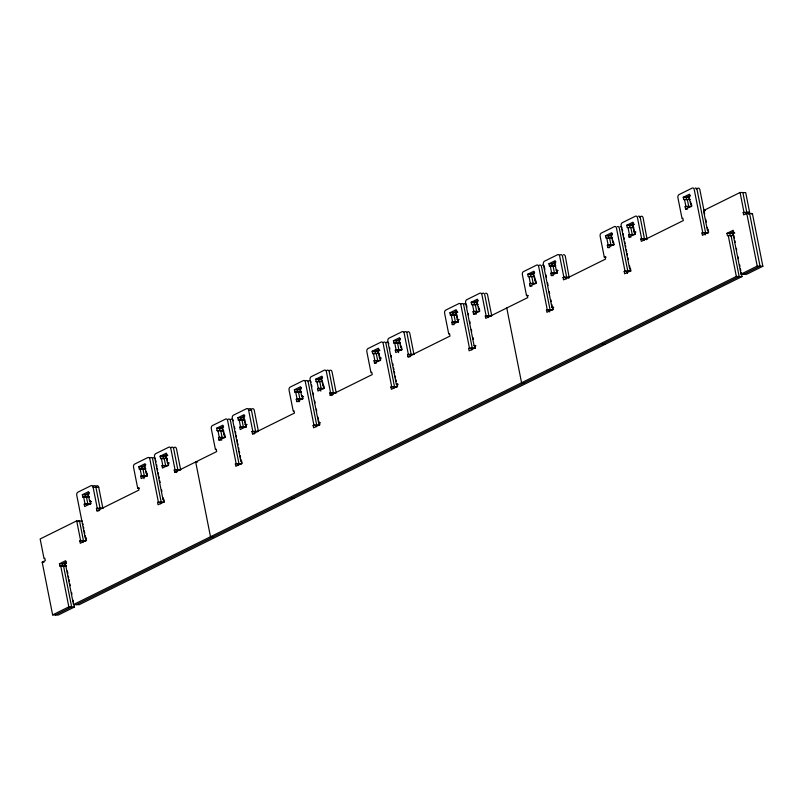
<?xml version="1.0" encoding="UTF-8"?>
<svg xmlns="http://www.w3.org/2000/svg" width="803" height="803" viewBox="0 0 803 803"><rect width="100%" height="100%" fill="white"/><g stroke="black" fill="none" stroke-linecap="round" stroke-linejoin="round"><path stroke-width="1.2" d="M93.068 486.136L93.901 485.725A2.489 1.626 -88.5 0 1 95.918 487.321L100.054 508.179L99.271 508.57L99.622 510.337M149.84 458.031L150.673 457.63A2.489 1.626 -88.5 0 1 152.69 459.216L161.182 502.126L160.409 502.507L160.67 503.832M170.838 447.642L171.661 447.231A2.489 1.626 -88.5 0 1 173.689 448.827L177.824 469.685L177.041 470.066L177.363 471.692M227.61 419.537L228.433 419.126A2.489 1.626 -88.5 0 1 230.461 420.722L238.953 463.622L238.18 464.014L238.441 465.339M248.609 409.149L249.432 408.737A2.489 1.626 -88.5 0 1 251.459 410.323L255.585 431.191L254.812 431.572L255.133 433.198M305.381 381.044L306.204 380.632A2.489 1.626 -88.5 0 1 308.232 382.228L316.723 425.128L315.95 425.51L316.211 426.845M326.379 370.645L327.202 370.243A2.489 1.626 -88.5 0 1 329.23 371.829L333.355 392.687L332.583 393.079L332.904 394.705M383.151 342.55L383.975 342.138A2.489 1.626 -88.5 0 1 386.002 343.724L394.494 386.634L393.711 387.016L393.952 388.2M404.15 332.151L404.973 331.739A2.489 1.626 -88.5 0 1 407.001 333.335L411.126 354.193L410.353 354.585L410.674 356.201M460.922 304.046L461.745 303.634A2.489 1.626 -88.5 0 1 463.763 305.23L472.264 348.131L471.481 348.522L471.773 349.998M481.91 293.657L482.744 293.246A2.489 1.626 -88.5 0 1 484.761 294.831L488.897 315.699L488.114 316.081L488.415 317.556M538.683 265.552L539.516 265.141A2.489 1.626 -88.5 0 1 541.533 266.737L550.035 309.637L549.252 310.018L549.633 311.945M559.681 255.153L560.514 254.752A2.489 1.626 -88.5 0 1 562.532 256.338L566.667 277.206L565.884 277.587L566.175 279.063M95.888 486.216L96.721 485.805A2.489 1.626 -88.5 0 1 98.739 487.391L102.874 508.259L96.45 508.49L96.922 510.859L98.799 510.909M152.66 458.111L153.493 457.7A2.489 1.626 -88.5 0 1 155.401 458.874M173.659 447.713L174.482 447.311A2.489 1.626 -88.5 0 1 176.509 448.897L180.645 469.755L174.221 469.996L174.693 472.355L176.57 472.405M230.431 419.618L231.254 419.206A2.489 1.626 -88.5 0 1 233.282 420.792M251.429 409.219L252.252 408.807A2.489 1.626 -88.5 0 1 254.28 410.403L258.405 431.261L257.683 431.623M308.201 381.114L309.025 380.702A2.489 1.626 -88.5 0 1 311.052 382.298M329.2 370.725L330.023 370.313A2.489 1.626 -88.5 0 1 332.051 371.909L336.176 392.767L335.544 393.079M385.972 342.62L386.795 342.208A2.489 1.626 -88.5 0 1 388.311 342.63M406.97 332.221L407.794 331.82A2.489 1.626 -88.5 0 1 409.811 333.406L413.946 354.274L413.415 354.535M463.743 304.126L464.566 303.715A2.489 1.626 -88.5 0 1 466.583 305.301L466.944 307.097M639.449 217.141L641.095 216.328A2.489 1.626 -88.5 0 1 643.123 217.914L647.007 238.903M696.221 189.036L697.867 188.223A2.489 1.626 -88.5 0 1 699.895 189.819L703.96 210.376M82.809 497.097L89.233 496.856L82.809 497.097L82.348 494.728L88.561 491.657L89.033 494.016L88.25 494.397L89.655 501.484L91.542 501.534M139.321 469.123L145.744 468.882L139.321 469.123L138.859 466.754L145.072 463.682L145.544 466.041L144.771 466.423L146.166 473.509L146.949 473.128L147.411 475.486L141.198 478.568L140.726 476.209L141.499 475.818L147.14 475.968L146.206 471.241M167.466 460.721L166.994 458.362L160.58 458.593L160.108 456.234L166.331 453.153L166.803 455.522L166.02 455.903L167.425 462.99L169.303 463.04M216.619 428.26L222.843 425.178L223.314 427.547L222.531 427.929L223.937 435.015L224.72 434.624L225.181 436.993L218.958 440.074L218.496 437.705L219.269 437.324L224.91 437.474L223.505 430.388L217.091 430.619L216.619 428.26L222.26 428.411L222.732 430.769L217.091 430.619M245.236 422.227L244.764 419.869L238.35 420.099L237.879 417.741L244.102 414.659L244.574 417.018L243.791 417.409L245.196 424.486L247.073 424.536M294.862 392.125L301.276 391.894L294.862 392.125L294.39 389.766L300.613 386.685L301.085 389.043L300.302 389.435L301.707 396.511L303.584 396.562M316.121 381.606L322.535 381.365L316.121 381.606L315.649 379.247L321.873 376.165L322.334 378.524L321.561 378.906L322.967 385.992L323.739 385.611L324.211 387.969L317.988 391.051L317.516 388.692L318.299 388.301L323.94 388.451L322.766 382.549M376.848 360.788L377.631 360.406L376.226 353.32L372.632 353.631L372.16 351.272L378.384 348.191L378.855 350.55L378.072 350.931L379.478 358.018L381.355 358.068M393.882 343.102L400.306 342.871L393.882 343.102L393.42 340.743L399.643 337.661L400.105 340.03L399.332 340.412L400.737 347.498L401.51 347.117L401.982 349.476L395.759 352.557L395.287 350.188L396.07 349.807L401.711 349.957L400.767 345.23M452.28 315.177L450.403 315.127L449.931 312.769L456.154 309.687L456.616 312.056L455.843 312.437L457.248 319.524L459.125 319.574M476.36 304.738L471.652 304.608L471.19 302.249L477.414 299.168L477.875 301.526L477.102 301.918L478.498 309.004L479.281 308.613L479.742 310.972L473.529 314.053L473.057 311.694L473.84 311.313L479.471 311.454L478.538 306.736M527.701 274.275L533.343 274.425L533.804 276.784L534.587 276.403L528.163 276.634L527.701 274.275L533.925 271.193L534.386 273.552L533.614 273.943L535.009 281.03L535.792 280.638L536.263 282.997L530.04 286.079L529.568 283.72L530.351 283.339L535.992 283.479L534.818 277.577M553.648 273.271L554.421 272.89L553.026 265.803L549.423 266.114L548.961 263.755L555.174 260.674L555.646 263.033L554.863 263.414L556.268 270.501L558.155 270.551M605.472 235.781L611.113 235.921L611.575 238.29L612.358 237.899L605.934 238.14L605.472 235.781L611.685 232.699L612.157 235.058L611.384 235.44L612.779 242.526L613.562 242.145L614.024 244.503L607.811 247.585L607.339 245.226L608.112 244.835L613.753 244.985L612.819 240.268M630.947 237.116L629.06 237.066L628.598 234.697L635.012 234.466L633.607 227.379L627.193 227.62L626.721 225.252L632.945 222.17L633.416 224.539L632.634 224.92L634.039 232.007L635.916 232.057M683.233 197.277L688.874 197.428L689.345 199.786L690.118 199.405L683.704 199.646L683.233 197.277L689.456 194.196L689.928 196.564L689.145 196.946L690.55 204.032L691.333 203.651L691.795 206.01L685.571 209.091L685.11 206.722L685.882 206.341L691.524 206.491L690.59 201.764M89.314 492.751L85.158 494.809L85.63 497.167L86.413 496.786L87.808 503.872L87.035 504.254M145.825 464.776L141.679 466.834L142.141 469.193L142.924 468.811L144.319 475.898L143.546 476.279L144.018 478.638M167.084 454.257L162.929 456.315L163.4 458.674L164.173 458.282L165.579 465.369L164.806 465.76M223.595 426.283L219.44 428.34L219.912 430.699L220.684 430.308L222.09 437.394L221.317 437.786L221.779 440.144M244.845 415.763L240.699 417.811L241.171 420.17L241.944 419.788L243.349 426.875L242.576 427.256M301.356 387.789L297.21 389.836L297.682 392.205L298.455 391.814L299.86 398.9L299.087 399.282L299.549 401.651M322.615 377.259L318.47 379.317L318.942 381.676L319.714 381.295L321.12 388.381L320.337 388.762L320.809 391.121M379.126 349.285L374.981 351.343L375.453 353.701M400.386 338.766L396.24 340.823L396.702 343.182L397.485 342.801L398.89 349.877L398.107 350.269L398.579 352.627M456.897 310.791L452.751 312.849L453.213 315.208L453.996 314.826L455.401 321.903L454.618 322.294M478.156 300.272L474.011 302.319L474.473 304.688L475.256 304.297L476.651 311.383L475.878 311.765L476.35 314.134M534.668 272.297L530.522 274.345L530.984 276.714L531.767 276.322L533.172 283.409L532.389 283.79M555.927 261.768L551.771 263.826L552.243 266.184M612.438 233.793L608.293 235.851L608.754 238.21L609.537 237.829L610.932 244.915L610.16 245.296M633.697 223.274L629.542 225.332L630.014 227.691L630.787 227.309L632.192 234.386L631.419 234.777M690.209 195.3L686.053 197.357L686.525 199.716L687.298 199.335L688.703 206.411L687.93 206.803M160.58 458.593L166.994 458.362M238.35 420.099L244.764 419.869M372.632 353.631L379.046 353.39L380.451 360.477L374.027 360.718L374.499 363.076L376.376 363.127M450.403 315.127L456.817 314.896L457.288 317.255M471.652 304.608L478.076 304.377L477.293 304.759L476.831 302.4L471.19 302.249M549.423 266.114L555.847 265.873L555.064 266.265L554.592 263.896L548.961 263.755M160.108 456.234L165.749 456.385L167.827 455.361M372.16 351.272L377.801 351.413L379.879 350.389M449.931 312.769L455.572 312.919L457.64 311.895M626.721 225.252L632.362 225.402L634.44 224.378M222.732 430.769L223.505 430.388M379.046 353.39L378.273 353.782L377.801 351.413M456.817 314.896L456.034 315.278L455.572 312.919M633.607 227.379L632.834 227.761L632.362 225.402M89.655 501.484L90.438 501.102L90.9 503.461L84.676 506.542L84.215 504.184L84.988 503.792L90.629 503.943L89.926 500.399M167.425 462.99L168.208 462.598L168.67 464.967L162.447 468.049L161.985 465.68L168.399 465.449L167.937 463.08M245.196 424.486L245.969 424.104L246.441 426.463L240.217 429.545L239.756 427.186L246.17 426.945L245.698 424.586M298.616 401.62L296.729 401.57L296.267 399.211L302.681 398.971L301.978 395.427M301.707 396.511L302.48 396.13L302.952 398.489L296.729 401.57M374.027 360.718L380.451 360.477M379.478 358.018L380.251 357.636L380.722 359.995L374.499 363.076M454.147 324.633L452.27 324.583L451.798 322.214L458.222 321.983L457.75 319.624M457.248 319.524L458.021 319.142L458.493 321.501L452.27 324.583M553.177 275.61L551.29 275.559L550.828 273.201L557.242 272.96L556.539 269.417M556.268 270.501L557.051 270.119L557.513 272.478L551.29 275.559M628.598 234.697L635.012 234.466M634.039 232.007L634.822 231.625L635.283 233.984L629.06 237.066M89.856 504.324L90.629 503.943M146.367 476.35L147.14 475.968M167.626 465.83L168.399 465.449M224.137 437.856L224.91 437.474M245.387 427.337L246.17 426.945M302.681 398.971L296.267 399.211M323.157 388.833L323.94 388.451M400.928 350.339L401.711 349.957M458.222 321.983L451.798 322.214M478.698 311.845L479.471 311.454M535.992 283.479L529.568 283.72M557.242 272.96L550.828 273.201M613.753 244.985L607.339 245.226M691.524 206.491L685.11 206.722M96.45 508.49L102.874 508.259M174.221 469.996L175.004 469.614L170.868 448.747A2.489 1.626 -88.5 0 0 168.851 447.161L155.621 453.705A2.489 1.626 -88.5 0 0 154.537 456.837L163.029 499.737L163.812 499.356L164.274 501.714L158.061 504.796L157.589 502.437L158.362 502.046L149.87 459.145A2.489 1.626 -88.5 0 0 147.852 457.549L134.623 464.094A2.489 1.626 -88.5 0 0 133.539 467.226L137.674 488.094L138.447 487.702L138.919 490.071L96.922 510.859M254.34 433.911L252.463 433.861L251.991 431.502L258.405 431.261M332.111 395.417L330.224 395.367L329.762 392.998L336.176 392.767M409.871 356.913L407.994 356.863L407.533 354.504L413.946 354.274M734.343 238.029L733.842 235.46L727.418 235.701L726.956 233.342L733.169 230.26L733.641 232.619L732.868 233L741.008 274.134L746.649 274.285L762.85 266.265L752.411 213.518L746.77 213.377L743.658 214.913L743.187 212.554L749.611 212.313L745.706 192.63L740.065 192.489L703.518 210.577L707.413 230.26L708.196 229.879L708.658 232.238L702.434 235.319L701.973 232.95L702.745 232.569L694.254 189.669A2.489 1.626 -88.5 0 0 692.226 188.073L679.007 194.617A2.489 1.626 -88.5 0 0 677.923 197.749L682.048 218.607L682.831 218.225L683.293 220.584L641.306 241.372L640.834 239.013L641.617 238.632L637.482 217.764A2.489 1.626 -88.5 0 0 635.454 216.178L622.235 222.722A2.489 1.626 -88.5 0 0 621.151 225.854L629.642 268.754L630.425 268.373L630.887 270.731L624.674 273.813L624.202 271.454L624.975 271.063L616.483 228.162A2.489 1.626 -88.5 0 0 614.466 226.566L601.236 233.111A2.489 1.626 -88.5 0 0 600.152 236.243L604.288 257.111L605.06 256.719L605.532 259.088L563.535 279.876L563.064 277.507L563.847 277.125L559.711 256.267A2.489 1.626 -88.5 0 0 557.694 254.671L544.474 261.216A2.489 1.626 -88.5 0 0 543.38 264.348L551.882 307.258L552.655 306.866L553.126 309.225L546.903 312.307L546.431 309.948L547.214 309.567L538.713 266.656A2.489 1.626 -88.5 0 0 536.695 265.07L523.476 271.615A2.489 1.626 -88.5 0 0 522.382 274.746L526.517 295.604L527.29 295.223L527.762 297.582L485.765 318.369L485.293 316.011L486.076 315.619L491.717 315.77L487.582 294.912A2.489 1.626 -88.5 0 0 485.564 293.316M82.338 521.017L76.697 520.866L40.15 538.954L44.045 558.637L44.827 558.256L45.289 560.614L42.178 562.15L52.627 614.897L58.268 615.048L74.468 607.028L73.956 604.458M174.693 472.355L216.69 451.567L216.218 449.208L215.435 449.59L211.309 428.732A2.489 1.626 -88.5 0 1 212.393 425.6L225.613 419.056A2.489 1.626 -88.5 0 1 227.64 420.652L236.132 463.552L235.359 463.933L235.821 466.302L242.044 463.221L241.583 460.852L240.8 461.243L232.308 418.333A2.489 1.626 -88.5 0 1 233.392 415.201L246.611 408.657A2.489 1.626 -88.5 0 1 248.639 410.253L251.459 410.323M252.463 433.861L294.45 413.073L293.988 410.714L293.205 411.096L289.08 390.238A2.489 1.626 -88.5 0 1 290.164 387.106L303.383 380.562A2.489 1.626 -88.5 0 1 305.411 382.148L313.903 425.058L313.13 425.439L313.592 427.798L319.815 424.717L319.343 422.358L318.57 422.739L310.078 379.839A2.489 1.626 -88.5 0 1 311.162 376.707L324.382 370.163A2.489 1.626 -88.5 0 1 326.409 371.759L330.535 392.617M330.224 395.367L372.221 374.579L371.759 372.211L370.976 372.602L366.851 351.734A2.489 1.626 -88.5 0 1 367.935 348.602L381.154 342.058A2.489 1.626 -88.5 0 1 383.182 343.654L391.673 386.554L390.89 386.946L391.362 389.304L397.585 386.223L397.114 383.864L396.341 384.246L387.849 341.345A2.489 1.626 -88.5 0 1 388.933 338.214L402.152 331.669A2.489 1.626 -88.5 0 1 404.18 333.255L408.305 354.123M407.994 356.863L449.991 336.076L449.519 333.717L448.747 334.098L444.611 313.24A2.489 1.626 -88.5 0 1 445.705 310.109L458.925 303.564A2.489 1.626 -88.5 0 1 460.942 305.16L469.444 348.06L468.661 348.442L469.133 350.811L475.356 347.729L474.884 345.36L474.111 345.752L465.61 302.851A2.489 1.626 -88.5 0 1 466.704 299.72L479.923 293.175A2.489 1.626 -88.5 0 1 481.941 294.761L486.076 315.619M485.293 316.011L491.034 316.111M563.064 277.507L568.946 277.537M569.146 277.447L565.352 256.418A2.489 1.626 -88.5 0 0 563.335 254.822M640.834 239.013L646.816 238.993M78.001 521.689L79.517 520.936L83.422 540.62L82.639 541.001L82.93 542.477M98.739 487.391L93.098 487.25A2.489 1.626 -88.5 0 0 91.08 485.654L77.861 492.199A2.489 1.626 -88.5 0 0 76.767 495.331L85.269 538.231L86.041 537.849L86.513 540.208L80.29 543.29L79.818 540.931L80.601 540.539L86.242 540.69L85.269 535.772M743.187 212.554L749.611 212.313M79.818 540.931L85.509 541.051M157.589 502.437L163.421 502.487M163.862 502.266L163.119 497.73M235.359 463.933L241.291 463.943M313.13 425.439L319.203 425.369M396.531 387.086L397.073 386.825M468.661 348.442L474.985 348.261M546.431 309.948L552.855 309.707L552.323 307.027M624.202 271.454L630.616 271.213L630.084 268.533M701.973 232.95L708.387 232.719L707.323 227.359M748.416 214.03L749.59 213.447L760.029 266.194L743.829 274.214M751.437 213.999L752.411 213.518M66.227 565.944L59.904 566.135L59.442 563.766L65.655 560.685L66.127 563.054L65.344 563.435L73.495 604.569L79.136 604.719L741.982 276.593L741.129 272.307M66.147 561.919L62.253 563.847L62.724 566.205L63.507 565.824L71.648 606.948L55.447 614.968M733.661 231.485L729.776 233.412L730.208 235.63M59.904 566.135L66.318 565.894M59.442 563.766L65.073 563.917L66.247 563.345M726.956 233.342L732.597 233.482L734.534 232.529M730.238 235.771L731.021 235.389L739.161 276.523L76.315 604.639M52.627 614.897L68.827 606.877L74.468 607.028M73.495 604.569L736.341 276.443L741.982 276.593M741.008 274.134L757.209 266.114L762.85 266.265M685.571 209.091L687.458 209.141M703.518 210.577L705.395 210.627M732.868 233L734.745 233.051M702.745 232.569L708.387 232.719M641.617 238.632L647.248 238.782M607.811 247.585L609.688 247.635M604.288 257.111L606.165 257.161M624.975 271.063L630.616 271.213M563.847 277.125L569.488 277.276M530.04 286.079L531.917 286.129M526.517 295.604L528.394 295.655M551.882 307.258L553.759 307.298M547.214 309.567L552.855 309.707M473.057 311.694L477.755 311.815M455.843 312.437L457.72 312.487M473.529 314.053L475.406 314.103M602.16 344.336L604.98 344.417M393.42 340.743L399.061 340.894L399.523 343.252M474.111 345.752L475.988 345.802M469.444 348.06L475.085 348.211L474.553 345.531M395.287 350.188L399.984 350.319M407.533 354.504L413.174 354.655M524.389 382.84L521.569 382.76L506.763 307.981M315.649 379.247L321.29 379.387L321.762 381.756M396.341 384.246L398.218 384.296M391.673 386.554L397.314 386.705L396.782 384.025M390.89 386.946L395.598 387.066M317.516 388.692L322.224 388.813M294.39 389.766L300.031 389.917L300.503 392.276M329.762 392.998L335.403 393.149M237.879 417.741L243.52 417.891L243.992 420.25M318.57 422.739L320.447 422.79M313.903 425.058L319.544 425.199L318.661 420.732M239.756 427.186L244.453 427.306M251.991 431.502L257.633 431.653M218.496 437.705L223.194 437.836M218.958 440.074L220.845 440.114M197.568 462.016L195.691 461.966L210.496 536.745L213.317 536.826M236.132 463.552L241.773 463.702L240.89 459.226M161.985 465.68L166.683 465.81M138.859 466.754L144.5 466.904L144.962 469.273M175.004 469.614L180.645 469.755M140.726 476.209L145.423 476.33M137.674 488.094L139.551 488.144M291.087 498.332L293.908 498.402M82.348 494.728L87.979 494.879L88.45 497.248M158.362 502.046L164.003 502.196M84.215 504.184L88.912 504.304M42.178 562.15L44.065 562.2M748.828 212.705L749.089 214.03M742.885 192.559L746.79 212.243L746.007 212.624L746.268 213.949M746.77 213.377L757.209 266.114M740.065 192.489L743.969 212.163M734.855 240.609L735.197 242.315M736.381 248.318L736.722 250.034M738.077 256.89L738.419 258.596M739.603 264.599L739.944 266.315M740.456 268.885L740.798 270.601M732.597 233.482L733.029 235.701M728.201 235.319L736.341 276.443M704.141 211.269L704.673 213.949M705.737 219.309L706.269 221.989M705.175 234.948L704.793 233.031L705.566 232.639L697.074 189.739A2.489 1.626 -88.5 0 0 695.047 188.153M684.477 199.254L685.882 206.341M646.475 239.164L646.596 239.756M643.946 240.569L643.655 239.093L644.438 238.702L640.302 217.844A2.489 1.626 -88.5 0 0 638.275 216.248M627.966 227.229L629.371 234.315M622.305 229.206L622.656 230.993M623.188 233.673L623.54 235.46M623.891 237.246L624.252 239.033M624.784 241.723L625.135 243.51M625.487 245.296L625.838 247.083M626.37 249.763L626.721 251.55M627.083 253.336L627.434 255.123M627.966 257.803L628.317 259.6M629.562 265.853L629.913 267.64M627.404 273.442L627.023 271.524L627.795 271.143L619.304 228.233A2.489 1.626 -88.5 0 0 617.286 226.647M606.717 237.758L608.112 244.835M568.705 277.657L568.825 278.25M550.206 265.733L551.601 272.809M544.354 266.807L544.886 269.487M545.95 274.857L546.482 277.537M547.546 282.897L548.068 285.577M549.312 291.83L549.664 293.627M550.908 299.88L551.26 301.667M551.791 304.347L552.143 306.134M528.946 276.252L530.351 283.339M472.435 304.227L473.84 311.313M468.179 313.351L468.53 315.137M469.775 321.391L470.126 323.177M471.361 329.441L471.722 331.227M472.957 337.481L473.308 339.267M451.176 314.746L452.581 321.832M394.664 342.72L396.07 349.807M389.525 347.378L389.877 349.164M391.121 355.418L391.473 357.205M392.707 363.468L393.068 365.255M393.6 367.935L393.952 369.721M394.303 371.508L394.654 373.295M395.186 375.975L395.548 377.771M395.899 379.558L396.25 381.345M373.405 353.24L374.81 360.326M316.894 381.214L318.299 388.301M311.584 384.978L311.935 386.765M313.17 393.028L313.531 394.815M314.766 401.068L315.117 402.855M316.362 409.118L316.713 410.905M317.948 417.159L318.309 418.945M295.634 391.744L297.04 398.83M248.639 410.253L252.764 431.111M239.123 419.718L240.529 426.805M234.516 427.055L234.877 428.842M235.399 431.522L235.761 433.309M236.112 435.096L236.463 436.882M236.995 439.562L237.347 441.349M237.708 443.146L238.059 444.932M238.591 447.612L238.943 449.399M239.294 451.186L239.655 452.972M240.187 455.652L240.539 457.439M217.874 430.237L219.269 437.324M165.749 456.385L166.221 458.744M161.353 458.212L162.758 465.298M155.692 460.189L156.043 461.976M156.575 464.656L156.926 466.443M157.278 468.229L157.639 470.016M158.171 472.696L158.522 474.483M158.874 476.279L159.225 478.066M159.757 480.746L160.118 482.533M161.533 489.679L161.885 491.466M140.103 468.731L141.499 475.818M93.098 487.25L97.233 508.108M83.592 496.706L84.988 503.792M82.829 523.476L83.07 524.7M83.562 527.159L83.803 528.394M84.285 530.853L84.777 533.312M76.697 520.866L80.601 540.539M67.342 571.033L67.853 573.603M68.355 576.173L68.697 577.889M69.038 579.605L69.379 581.322M69.881 583.891L70.222 585.608M71.587 592.463L71.919 594.17M73.113 600.172L73.444 601.889M65.073 563.917L65.545 566.276M60.687 565.744L68.827 606.877M620.107 226.717A2.489 1.626 -88.5 0 1 621.934 227.691M542.336 265.221A2.489 1.626 -88.5 0 1 544.073 265.994M388.632 343.182A2.489 1.626 -88.5 0 1 388.823 343.804"/></g></svg>
